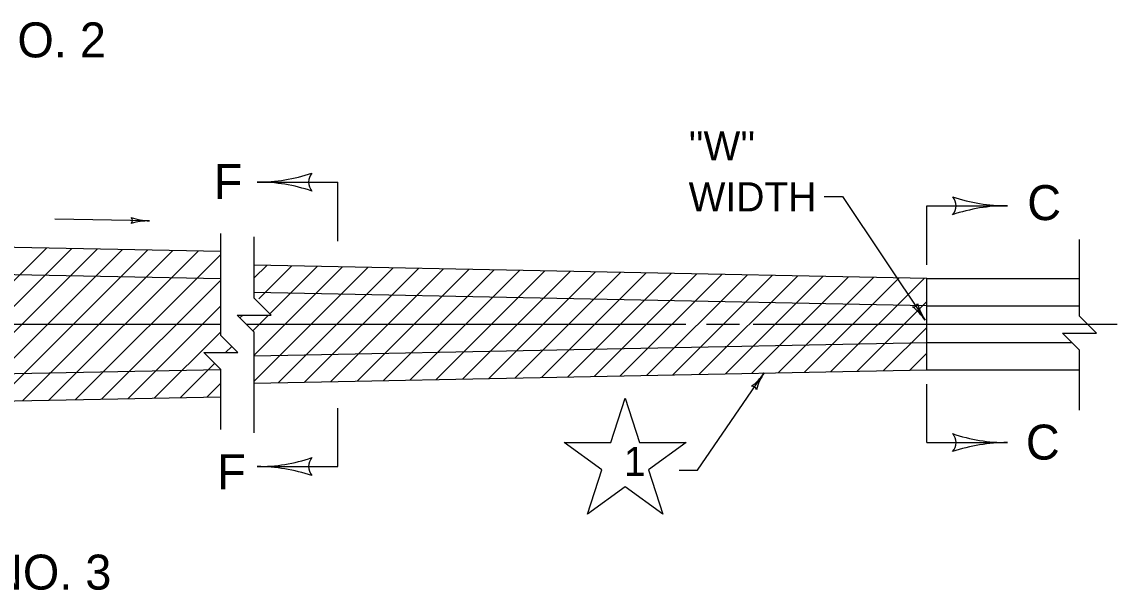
# Model space of a CAD drawing. Extents: x 998.4 to 1037, y 999 to 1022.8.
# Drawn here: x 1015.87 to 1023.38, y 1006.19 to 1010.09 of the extents above; entities that cross this region are included whole.
import ezdxf

# ---------------------------------------------------------------- set-up
doc = ezdxf.new("R2010")
doc.units = 0
doc.layers.add('Level 1', color=7, linetype='Continuous')
doc.layers.add('Level 2', color=7, linetype='Continuous')

msp = doc.modelspace()

# ---------------------------------------------------------------- linework, layer by layer
at = {"layer": 'Level 1'}
for p, q in [((1017.4841, 1008.9923), (1018.0368, 1008.9923)), ((1018.0368, 1008.5877), (1018.0368, 1008.9923)), ((1021.3709, 1008.8935), (1021.4959, 1008.8935)), ((1021.4959, 1008.8935), (1022.0635, 1008.0442)), ((1022.0738, 1008.4253), (1022.0738, 1008.8298)), ((1022.0738, 1008.8298), (1022.6266, 1008.8298)), ((1016.7458, 1008.7258), (1016.0963, 1008.7388)), ((1017.2339, 1008.5157), (1014.0263, 1008.5798)), ((1017.2339, 1008.5157), (1014.0263, 1008.5798)), ((1014.9741, 1007.4737), (1016.0399, 1008.5395)), ((1015.1543, 1007.4773), (1016.2132, 1008.5361)), ((1015.3348, 1007.4808), (1016.3865, 1008.5326)), ((1015.5152, 1007.4844), (1016.5598, 1008.5291)), ((1015.6955, 1007.4881), (1016.7331, 1008.5257)), ((1015.8759, 1007.4917), (1016.9064, 1008.5222)), ((1016.0563, 1007.4953), (1017.0798, 1008.5187)), ((1016.2366, 1007.4988), (1017.2339, 1008.4962)), ((1017.2339, 1008.3281), (1014.0263, 1008.3923)), ((1017.2339, 1008.3281), (1014.0263, 1008.3923)), ((1022.0738, 1008.3298), (1017.4633, 1008.422)), ((1022.0738, 1008.3298), (1017.4633, 1008.422)), ((1022.0738, 1008.3298), (1017.4633, 1008.422)), ((1017.4633, 1008.3343), (1017.5493, 1008.4203)), ((1017.4633, 1007.8039), (1018.0692, 1008.4098)), ((1017.4633, 1007.6273), (1018.2424, 1008.4064)), ((1017.4963, 1008.1906), (1017.7224, 1008.4168)), ((1017.5723, 1008.0898), (1017.8958, 1008.4133)), ((1017.6286, 1007.6158), (1018.4158, 1008.4029)), ((1017.8088, 1007.6193), (1018.5889, 1008.3994)), ((1017.9893, 1007.623), (1018.7623, 1008.396)), ((1018.1698, 1007.6266), (1018.9357, 1008.3925)), ((1018.35, 1007.6302), (1019.1089, 1008.3891)), ((1018.5305, 1007.6338), (1019.2823, 1008.3856)), ((1018.7109, 1007.6374), (1019.4557, 1008.3822)), ((1018.8912, 1007.641), (1019.6288, 1008.3787)), ((1019.0717, 1007.6447), (1019.8022, 1008.3752)), ((1019.2521, 1007.6483), (1019.9756, 1008.3718)), ((1019.4323, 1007.6518), (1020.1488, 1008.3683)), ((1016.4171, 1007.5025), (1017.2339, 1008.3193)), ((1019.6128, 1007.6555), (1020.3222, 1008.3648)), ((1019.7933, 1007.6591), (1020.4955, 1008.3613)), ((1019.9735, 1007.6627), (1020.6688, 1008.3579)), ((1020.154, 1007.6663), (1020.8421, 1008.3544)), ((1020.3344, 1007.6699), (1021.0154, 1008.3509)), ((1020.5147, 1007.6735), (1021.1887, 1008.3475)), ((1020.6951, 1007.6771), (1021.362, 1008.344)), ((1020.8756, 1007.6808), (1021.5354, 1008.3406)), ((1021.0558, 1007.6843), (1021.7086, 1008.3371)), ((1021.2363, 1007.6879), (1021.882, 1008.3337)), ((1021.4168, 1007.6916), (1022.0553, 1008.3302)), ((1022.0738, 1007.7048), (1022.0738, 1008.3298)), ((1022.0738, 1008.3298), (1023.1203, 1008.3298)), ((1022.0738, 1007.7048), (1022.0738, 1008.3298)), ((1022.0738, 1008.3298), (1023.1203, 1008.3298)), ((1022.0738, 1008.1423), (1017.4633, 1008.2344)), ((1022.0738, 1008.1423), (1017.4633, 1008.2344)), ((1016.5975, 1007.5061), (1017.2339, 1008.1425)), ((1021.597, 1007.6952), (1022.0738, 1008.172)), ((1022.0738, 1008.1423), (1023.1203, 1008.1423)), ((1022.0738, 1008.1423), (1023.1203, 1008.1423)), ((1017.366, 1008.0603), (1017.3854, 1008.0798)), ((1017.4544, 1007.9719), (1017.5623, 1008.0798)), ((1013.8329, 1008.0173), (1017.2339, 1008.0173)), ((1017.4091, 1008.0173), (1020.4231, 1008.0173)), ((1020.5643, 1008.0173), (1020.7901, 1008.0173)), ((1020.8843, 1008.0173), (1023.379, 1008.0173)), ((1021.7774, 1007.6988), (1022.0738, 1007.9952)), ((1016.7778, 1007.5097), (1017.2339, 1007.9658)), ((1017.2679, 1007.823), (1017.3093, 1007.8643)), ((1017.4633, 1007.8), (1022.0738, 1007.8923)), ((1017.4633, 1007.8), (1022.0738, 1007.8923)), ((1022.0738, 1007.8923), (1023.0662, 1007.8923)), ((1022.0738, 1007.8923), (1023.0662, 1007.8923)), ((1021.9579, 1007.7024), (1022.0738, 1007.8183)), ((1014.0263, 1007.6423), (1017.2339, 1007.7063)), ((1016.9582, 1007.5133), (1017.1926, 1007.7477)), ((1017.4633, 1007.6125), (1022.0738, 1007.7048)), ((1017.4633, 1007.6125), (1022.0738, 1007.7048)), ((1022.0738, 1007.7048), (1023.1203, 1007.7048)), ((1022.0738, 1007.7048), (1023.1203, 1007.7048)), ((1020.5019, 1007.0148), (1020.9599, 1007.6825)), ((1017.1387, 1007.5169), (1017.2339, 1007.6122)), ((1022.0738, 1007.2048), (1022.0738, 1007.6067)), ((1014.0263, 1007.4548), (1017.2339, 1007.5188)), ((1014.0263, 1007.4548), (1017.2339, 1007.5188)), ((1018.0368, 1007.04), (1018.0368, 1007.4419)), ((1022.0738, 1007.2048), (1022.6266, 1007.2048)), ((1017.4841, 1007.04), (1018.0368, 1007.04)), ((1020.3769, 1007.0148), (1020.5019, 1007.0148))]:
    msp.add_line(p, q, dxfattribs=at)
for points in [[(1017.2339, 1007.2948), (1017.2339, 1007.7063), (1017.1173, 1007.823), (1017.3506, 1007.823), (1017.2339, 1007.9397), (1017.2339, 1008.6391)], [(1017.2339, 1007.2948), (1017.2339, 1007.7063), (1017.1173, 1007.823), (1017.3506, 1007.823), (1017.2339, 1007.9397), (1017.2339, 1008.6391)], [(1017.4633, 1007.2713), (1017.4633, 1007.9631), (1017.3466, 1008.0798), (1017.5799, 1008.0798), (1017.4633, 1008.1964), (1017.4633, 1008.6156)], [(1017.4633, 1007.2713), (1017.4633, 1007.9631), (1017.3466, 1008.0798), (1017.5799, 1008.0798), (1017.4633, 1008.1964), (1017.4633, 1008.6156)], [(1023.1203, 1007.4266), (1023.1203, 1007.8382), (1023.0036, 1007.9548), (1023.2369, 1007.9548), (1023.1203, 1008.0715), (1023.1203, 1008.5971)]]:
    msp.add_lwpolyline(points, dxfattribs=at)
msp.add_lwpolyline([(1019.589, 1007.2062), (1019.9085, 1007.2062), (1020.0071, 1007.5097), (1020.1058, 1007.2062), (1020.4252, 1007.2062), (1020.1668, 1007.0183), (1020.2657, 1006.7146), (1020.0071, 1006.9023), (1019.7487, 1006.7146), (1019.8473, 1007.0183)], close=True, dxfattribs=at)
for centre, radius, start, end in [((1022.181, 1008.83), 0.0938, 318.7746, 40.89129), ((1022.6266, 1007.658), 1.1719, 90, 108.66878), ((1022.6266, 1010.0017), 1.1719, 251.34716, 269.99389), ((1022.6266, 1007.658), 1.1719, 89.98778, 90), ((1016.5973, 1008.7288), 0.0312, 317.62795, 39.74465), ((1016.7537, 1009.1164), 0.3906, 250.20051, 268.84724), ((1016.738, 1008.3353), 0.3906, 88.85336, 107.52214), ((1016.738, 1008.3353), 0.3906, 88.84113, 88.85336), ((1021.981, 1008.1677), 0.0312, 262.52819, 344.64488), ((1022.3883, 1008.2612), 0.3906, 195.10075, 213.74748), ((1021.7387, 1007.8271), 0.3906, 33.75359, 52.42237), ((1021.7387, 1007.8271), 0.3906, 33.74136, 33.75359), ((1020.6378, 1007.9035), 0.3906, 306.89816, 325.54489), ((1021.282, 1007.4615), 0.3906, 145.55101, 164.21979), ((1021.282, 1007.4615), 0.3906, 145.53878, 145.55101), ((1020.8759, 1007.56), 0.0312, 14.3256, 96.4423), ((1022.181, 1007.2049), 0.0938, 318.7746, 40.89129), ((1022.6266, 1008.3766), 1.1719, 251.34716, 269.99389), ((1022.6266, 1006.0329), 1.1719, 90, 108.66878), ((1022.6266, 1006.0329), 1.1719, 89.98778, 90)]:
    msp.add_arc(centre, radius, start, end, dxfattribs=at)
at = {"layer": 'Level 2'}
for centre, radius, start, end in [((1017.4841, 1010.1641), 1.1719, 270, 288.66878), ((1017.9297, 1008.9921), 0.0937, 138.7746, 220.89129), ((1017.4841, 1010.1641), 1.1719, 269.98778, 270), ((1017.4841, 1007.8204), 1.1719, 71.34716, 89.99389), ((1017.4841, 1008.2119), 1.1719, 270, 288.66878), ((1017.9297, 1007.0399), 0.0937, 138.7746, 220.89129), ((1017.4841, 1008.2119), 1.1719, 269.98778, 270), ((1017.4841, 1005.8681), 1.1719, 71.34716, 89.99389)]:
    msp.add_arc(centre, radius, start, end, dxfattribs=at)

# ---------------------------------------------------------------- texts
at = {"layer": 'Level 1'}
for s, height, p in [('CONDITION NO. 2', 0.24, (1013.7188, 1009.8477)), ('CONDITION NO. 2', 0.24, (1013.7188, 1009.8477)), ("''W''", 0.2, (1020.4417, 1009.1412)), ('F', 0.24, (1017.1859, 1008.8753)), ('WIDTH', 0.2, (1020.4417, 1008.7912)), ('C', 0.24, (1022.763, 1008.7313)), ('C', 0.24, (1022.7536, 1007.0881)), ('1', 0.2, (1019.9981, 1006.9757)), ('F', 0.24, (1017.2105, 1006.8853)), ('CONDITION NO. 3', 0.24, (1013.7563, 1006.1962)), ('CONDITION NO. 3', 0.24, (1013.7563, 1006.1962))]:
    msp.add_text(s, height=height, dxfattribs=at).set_placement(p)

doc.saveas('drawing.dxf')
